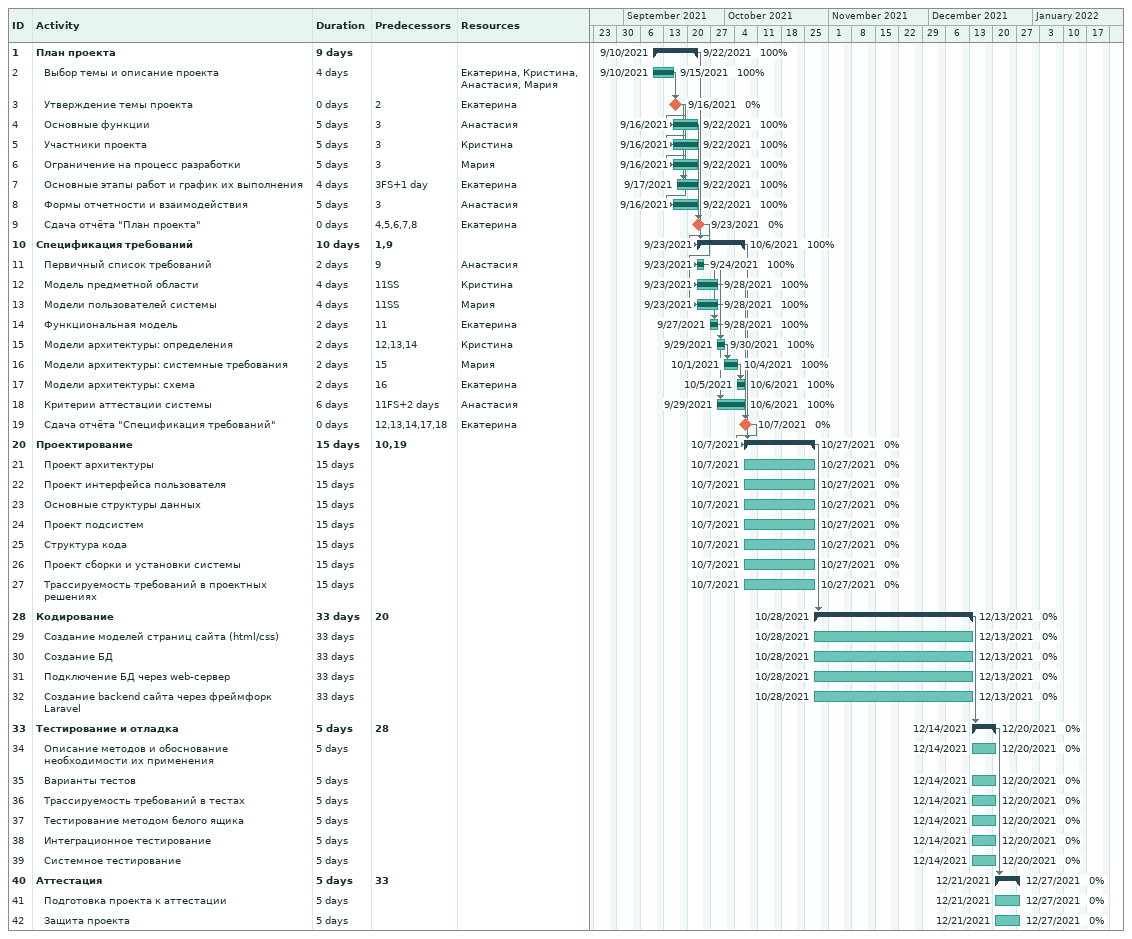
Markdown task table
| ID | Level | Task | Duration | Start | Finish | Predecessors | Resources | % complete |
|---|---|---|---|---|---|---|---|---|
| 1 | 1 | **План проекта** | 9d | 2021-09-10 | 2021-09-22 |  |  | 100 |
| 2 | 2 | Выбор темы и описание проекта | 4d | 2021-09-10 | 2021-09-15 |  | Екатерина, Кристина, Анастасия, Мария | 100 |
| 3 | 2 | Утверждение темы проекта | 0d | 2021-09-16 | 2021-09-16 | 2 | Екатерина | 0 |
| 4 | 2 | Основные функции | 5d | 2021-09-16 | 2021-09-22 | 3 | Анастасия | 100 |
| 5 | 2 | Участники проекта | 5d | 2021-09-16 | 2021-09-22 | 3 | Кристина | 100 |
| 6 | 2 | Ограничение на процесс разработки | 5d | 2021-09-16 | 2021-09-22 | 3 | Мария | 100 |
| 7 | 2 | Основные этапы работ и график их выполнения | 4d | 2021-09-17 | 2021-09-22 | 3FS+1d | Екатерина | 100 |
| 8 | 2 | Формы отчетности и взаимодействия | 5d | 2021-09-16 | 2021-09-22 | 3 | Анастасия | 100 |
| 9 | 2 | Сдача отчёта "План проекта" | 0d | 2021-09-23 | 2021-09-23 | 4, 5, 6, 7, 8 | Екатерина | 0 |
| 10 | 1 | **Спецификация требований** | 10d | 2021-09-23 | 2021-10-06 | 1, 9 |  | 100 |
| 11 | 2 | Первичный список требований | 2d | 2021-09-23 | 2021-09-24 | 9 | Анастасия | 100 |
| 12 | 2 | Модель предметной области | 4d | 2021-09-23 | 2021-09-28 | 11SS | Кристина | 100 |
| 13 | 2 | Модели пользователей системы | 4d | 2021-09-23 | 2021-09-28 | 11SS | Мария | 100 |
| 14 | 2 | Функциональная модель | 2d | 2021-09-27 | 2021-09-28 | 11 | Екатерина | 100 |
| 15 | 2 | Модели архитектуры: определения | 2d | 2021-09-29 | 2021-09-30 | 12, 13, 14 | Кристина | 100 |
| 16 | 2 | Модели архитектуры: системные требования | 2d | 2021-10-01 | 2021-10-04 | 15 | Мария | 100 |
| 17 | 2 | Модели архитектуры: схема | 2d | 2021-10-05 | 2021-10-06 | 16 | Екатерина | 100 |
| 18 | 2 | Критерии аттестации системы | 6d | 2021-09-29 | 2021-10-06 | 11FS+2d | Анастасия | 100 |
| 19 | 2 | Сдача отчёта "Спецификация требований" | 0d | 2021-10-07 | 2021-10-07 | 12, 13, 14, 17, 18 | Екатерина | 0 |
| 20 | 1 | **Проектирование** | 15d | 2021-10-07 | 2021-10-27 | 10, 19 |  | 0 |
| 21 | 2 | Проект архитектуры | 15d | 2021-10-07 | 2021-10-27 |  |  | 0 |
| 22 | 2 | Проект интерфейса пользователя | 15d | 2021-10-07 | 2021-10-27 |  |  | 0 |
| 23 | 2 | Основные структуры данных | 15d | 2021-10-07 | 2021-10-27 |  |  | 0 |
| 24 | 2 | Проект подсистем | 15d | 2021-10-07 | 2021-10-27 |  |  | 0 |
| 25 | 2 | Структура кода | 15d | 2021-10-07 | 2021-10-27 |  |  | 0 |
| 26 | 2 | Проект сборки и установки системы | 15d | 2021-10-07 | 2021-10-27 |  |  | 0 |
| 27 | 2 | Трассируемость требований в проектных решениях | 15d | 2021-10-07 | 2021-10-27 |  |  | 0 |
| 28 | 1 | **Кодирование** | 33d | 2021-10-28 | 2021-12-13 | 20 |  | 0 |
| 29 | 2 | Создание моделей страниц сайта (html/css) | 33d | 2021-10-28 | 2021-12-13 |  |  | 0 |
| 30 | 2 | Создание БД | 33d | 2021-10-28 | 2021-12-13 |  |  | 0 |
| 31 | 2 | Подключение БД через web-сервер | 33d | 2021-10-28 | 2021-12-13 |  |  | 0 |
| 32 | 2 | Создание backend сайта через фреймфорк Laravel | 33d | 2021-10-28 | 2021-12-13 |  |  | 0 |
| 33 | 1 | **Тестирование и отладка** | 5d | 2021-12-14 | 2021-12-20 | 28 |  | 0 |
| 34 | 2 | Описание методов и обоснование необходимости их применения | 5d | 2021-12-14 | 2021-12-20 |  |  | 0 |
| 35 | 2 | Варианты тестов | 5d | 2021-12-14 | 2021-12-20 |  |  | 0 |
| 36 | 2 | Трассируемость требований в тестах | 5d | 2021-12-14 | 2021-12-20 |  |  | 0 |
| 37 | 2 | Тестирование методом белого ящика | 5d | 2021-12-14 | 2021-12-20 |  |  | 0 |
| 38 | 2 | Интеграционное тестирование | 5d | 2021-12-14 | 2021-12-20 |  |  | 0 |
| 39 | 2 | Системное тестирование | 5d | 2021-12-14 | 2021-12-20 |  |  | 0 |
| 40 | 1 | **Аттестация** | 5d | 2021-12-21 | 2021-12-27 | 33 |  | 0 |
| 41 | 2 | Подготовка проекта к аттестации | 5d | 2021-12-21 | 2021-12-27 |  |  | 0 |
| 42 | 2 | Защита проекта | 5d | 2021-12-21 | 2021-12-27 |  |  | 0 |
